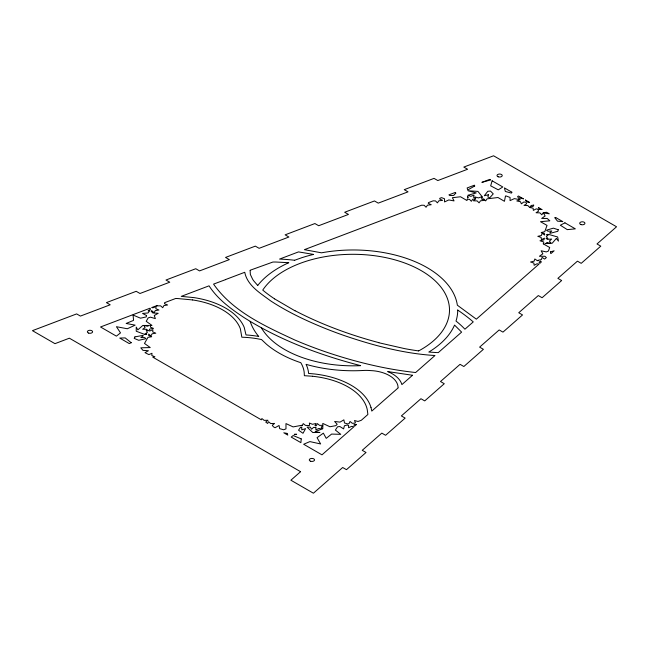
<?xml version="1.0" encoding="UTF-8"?>
<svg xmlns="http://www.w3.org/2000/svg" width="649" height="649" viewBox="0 0 649 649"><rect width="100%" height="100%" fill="white"/><g stroke="black" fill="none" stroke-linecap="round" stroke-linejoin="round"><path stroke-width="0.97" d="M250.116 270.438L250.36 274.503L252.664 279.313A63.853 36.863 0 0 0 253.873 281.033L257.734 285.471M294.654 260.249L301.436 257.831A3.683 2.125 0 0 1 302.653 257.434A104.302 60.219 0 0 1 313.581 254.416L298.499 251.901L279.581 259.073A109.77 63.375 0 0 1 294.646 260.273M225.398 279.622L244.746 272.288C247.31 285.56 260.436 293.234 270.455 300.747C287.004 311.601 304.941 320.144 323.218 327.64A357.94 206.658 0 0 0 343.816 335.411C373.297 345.471 403.775 353.624 434.976 355.522L415.628 372.526C386.082 369.338 357.047 362.304 328.873 352.951A360.844 208.329 0 0 1 294.808 339.995C265.165 326.22 232.861 311.715 213.562 284.116L225.617 279.605M250.165 270.235L272.896 262.042A64.324 37.139 0 0 1 275.703 262.018L288.773 262.707A103.881 59.976 0 0 0 257.71 285.471M437.426 352.594L438.278 352.618L461.609 332.118L454.543 325.092A105.179 60.73 0 0 1 446.131 338.007L444.216 340.044A103.718 59.878 0 0 1 428.802 352.058L436.696 352.569M312.583 376.258L304.365 375.69L304.178 372.25A62.961 36.352 0 0 0 301.209 363.416L300.779 362.694A103.994 60.041 0 0 1 279.192 353.129A105.227 60.755 0 0 1 266.463 344.221L261.523 339.565A64.997 37.528 0 0 0 243.773 337.285L241.842 337.212L240.365 328.824A65.646 37.902 0 0 0 192.623 299.935M192.623 299.943L180.097 298.775A22.009 12.704 0 0 0 175.652 298.491L164.578 302.685L164.497 303.7L167.62 304.998L163.905 305.582L162.721 307.707L160.611 305.841L156.758 305.849L157.334 305.436L151.752 307.553L152.937 307.813L156.044 306.498L155.857 308.721L158.981 310.027L155.265 310.611L154.089 312.729L151.98 310.863L150.966 310.863L152.726 312.923L158.202 313.289L154.267 315.511L155.354 318.627L150.471 317.15L148.159 317.905L146.228 321.328L151.996 325.449L150.527 325.449L150.39 327.12L153.513 328.426L149.797 329.011L148.808 330.779L149.789 330.99L152.896 329.676L152.71 331.899L155.833 333.205L152.117 333.789L150.933 335.906L148.702 334.04L148.589 335.452L151.712 336.75L147.996 337.334L144.476 343.451L150.243 347.564L140.784 347.815L142.958 350.355L148.426 350.72L144.995 352.658L148.881 354.597L151.988 353.283L151.801 355.506L154.933 356.804L152.775 357.145L261.304 419.806L261.888 418.564L264.143 420.365L267.996 420.26L265.717 422.053L267.664 423.481L268.491 421.728L270.738 423.537L274.592 423.432L272.312 425.225L273.31 426.734L275.046 427.74L279.038 425.484L279.67 428.64L283.605 429.768L285.982 428.875L285.974 423.578L293.113 426.912L301.842 425.265L301.428 425.882L302.215 425.736L303.229 423.586L305.484 425.395L309.029 425.517L309.646 425.249L309.354 423.034L312.526 424.3L316.095 423.456L314.984 425.59L315.455 425.906L316.347 425.736L317.361 423.594L319.616 425.395L322.804 425.306L322.796 423.424L329.935 426.758L335.866 425.639L337.172 424.308L334.616 421.485L340.019 422.118L343.873 419.846L344.505 423.002L347.613 423.894L349.04 423.627L350.046 421.485L352.302 423.286L354.516 423.229L355.409 422.686L354.5 420.52L357.98 421.477L361.266 420.317L367.813 414.557A10.846 6.263 0 0 0 367.715 413.251L367.245 409.6A66.92 38.64 0 0 0 312.583 376.266M418.637 350.914L418.524 350.898A173.664 100.262 0 0 1 404.505 348.602L378.789 342.737M143.956 325.449L147.469 326.22L149.278 325.449L142.821 325.449L137.815 329.887L136.249 327.104L136.233 331.233L144.078 334.194L145.668 334.543L146.836 334.048L144.97 334.048L147.388 332.312L146.179 330.203L148.021 330.609L146.504 329.27L142.65 329.27L145.068 327.542L143.875 325.449M295.003 310.814L274.559 298.864M371.001 407.434L371.78 411.068L398.299 387.761A2.174 1.249 0 0 1 398.072 387.266L397.869 385.636A29.854 17.231 0 0 0 373.483 370.774L368.746 370.465A26.909 15.535 0 0 0 363.57 370.457A104.984 60.617 0 0 1 306.068 364.34A68.664 39.638 0 0 1 308.583 373.435L314.854 374.002A71.171 41.09 0 0 1 370.977 407.442M457.691 310.06A209.611 121.014 0 0 1 473.251 321.896L464.919 329.205A120.438 69.532 0 0 0 456.012 321.068A105.414 60.86 0 0 0 457.723 310.044M418.654 350.914A96.587 55.765 0 0 0 406.996 263.859A96.587 55.765 0 0 0 262.74 290.095L265.449 292.301A174.711 100.871 0 0 0 274.568 298.856M261.36 327.802A96.587 55.765 0 0 0 360.625 365.647C319.868 355.068 279.776 340.149 244.056 317.588C230.93 308.892 217.691 299.254 209.051 285.828L181.258 296.366L194.205 297.64A69.857 40.335 0 0 1 244.227 327.445L246.003 334.941A68.721 39.678 0 0 1 258.675 336.425M258.683 336.417A103.743 59.895 0 0 1 250.173 321.401M378.862 342.648A332.02 191.69 0 0 1 295.117 310.741M301.769 427.634L301.761 429.857L305.598 428.624L302.994 433.289L298.556 430.214L300.568 427.18L301.769 427.634M315.901 427.634L315.893 429.865L318.894 428.47L321.945 429.046L315.114 431.609L319.933 432.518L312.786 432.526L307.058 427.083L310.327 427.123L311.593 429.224L313.621 427.334L315.901 427.634M348.594 425.533L348.578 427.756L351.588 426.361L353.892 426.799L321.985 454.844L303.643 444.249L309.914 441.604L320.638 443.957L317.061 437.669L323.356 433.151L326.228 438.359L331.615 434.076L340.782 434.343L335.379 430.06L337.561 426.774L339.898 426.547L343.621 428.884L344.424 425.736L347.207 425.006L348.594 425.533M520.06 197.556L520.019 199.778L516.766 200.971L520.425 201.677L521.39 203.835L523.678 202.05L525.893 202.123L526.623 203.786L524.011 205.425L527.856 205.571L529.738 207.51L533.105 208.167L533.356 210.39L536.188 208.881L537.656 209.092L538.605 211.103L536.033 212.758L539.887 212.864L541.826 214.787L543.197 212.71L546.636 212.28L549.265 213.797L543.432 212.945L545.128 215.971L541.664 218.445L547.172 218.445L549.841 220.814L540.487 221.69L547.034 225.406L544.754 231.709L541.177 232.537L544.535 233.624L544.698 235.027L542.118 233.324L541.363 235.506L537.786 236.333L541.152 237.42L541.404 239.635L544.487 238.159L543.903 239.862L539.96 240.771L543.667 241.963L543.87 243.732L543.132 243.781L549.687 247.488L548.446 251.017L546.296 251.917L541.161 250.782L542.856 253.8L539.392 256.274L544.9 256.274L546.385 257.596L544.584 259.089L542.118 257.377L541.363 259.559L537.786 260.387L538.483 260.614L537.323 260.695L534.857 258.983L534.111 261.166L530.525 261.993L533.892 263.08L534.143 265.295L536.974 263.786L539.011 264.086L476.342 319.162L457.358 305.208A104.205 60.162 0 0 0 439.771 276.49A105.268 60.771 0 0 0 427.042 267.583A104.594 60.389 0 0 0 321.49 252.818L304.381 249.67L421.647 205.198L424.162 205.295L426.044 207.242L427.48 205.173L431.252 204.735L428.291 203.315L428.437 202.626L433.167 200.833L435.528 200.922L437.41 202.861L438.838 200.801L442.618 200.363L439.657 198.943L439.787 198.318L441.563 197.645L444.533 198.756L444.533 201.936L448.808 199.933L454.049 200.914L452.369 197.71L460.539 196.761L466.972 200.541L467.223 199.251L469.47 199.34L471.352 201.279L472.78 199.211L475.839 198.862L473.348 200.776L477.193 200.922L479.076 202.861L480.503 200.801L484.284 200.363L481.339 198.87L483.773 198.967L485.647 200.906L487.083 198.845L498.002 197.523L504.435 201.304L505.474 196.039L505.944 195.909L510.057 197.45L510.057 200.622L514.341 198.626L519.573 199.608L517.602 196.639L518.421 195.99L523.451 198.894L520.06 197.556M301.225 438.894L300.901 442.667L291.214 437.077L293.153 435.536L301.225 438.894M550.587 251.861L550.466 253.224L551.074 253.483L554.124 250.798L550.587 251.861M467.775 196.485L467.458 198.042L468.237 197.556L467.775 196.485M468.01 195.276L470.793 196.331L474.054 195.146L473.6 197.353L475.603 198.318L475.019 196.988L478.516 197.921L481.777 196.728L481.558 197.799L482.54 197.182L477.932 191.398L468.034 190.757L476.228 192.915L468.01 195.276M488.356 194.773L487.902 196.988L489.679 197.84L493.248 193.881L490.482 191.057L487.805 191.285L484.3 195.747L488.356 194.773M558.237 229.746L557.84 231.287L550.109 233.316L549.744 232.853L551.796 230.971L547.967 231.239L546.49 230.208L553.346 228.148L558.237 229.746M492.129 180.803L490.676 185.833L498.27 189.841L502.813 186.977L492.129 180.803M146.593 315.576L146.195 316.923L140.5 318.188L133.077 315.065L133.556 320.363L126.125 323.47L135.146 325.133L127.334 328.759L116.431 326.698L120.511 332.888L116.39 336.141L100.522 326.982L150.008 308.218L150.536 309.135L148.118 310.871L149.643 310.871L147.988 312.964L142.537 313.426L146.593 315.576M533.697 205.157L533.316 206.252L530.087 206.999L531.166 205.449L533.697 205.157M511.85 192.193L511.436 193.086L505.344 191.479L504.419 187.902L511.85 192.193M134.919 336.888L134.205 338.397L138.748 340.303L145.968 338.705L144.703 337.594L140.849 337.602L143.267 335.866L142.991 335.387L134.919 336.888M525.495 200.07L527.418 202.099L529.568 202.423L525.495 200.07M556.347 238.434L552.25 243.172L551.09 243.253L549.387 241.12L551.65 239.051L547.44 239.343L546.077 238.394L547.967 238.67L546.353 236.65L548.413 234.768L546.563 234.897L547.618 234.33L549.265 234.573L557.653 236.99L558.448 241.095L556.347 238.434M455.785 193.11L453.7 195.43L449.806 195.544L448.938 194.854L455.176 192.485L455.785 193.11M540.309 261.198L539.1 262.31L539.895 263.307L541.225 262.139L541.152 261.474L540.309 261.198M300.584 471.693L290.89 480.211L313.41 493.216L342.68 467.499L346.461 469.681L366.02 452.491L362.239 450.309L381.807 433.11L385.587 435.292L405.146 418.102L401.366 415.92L420.933 398.721L424.714 400.904L444.273 383.705L440.493 381.531L460.06 364.332L463.84 366.515L483.4 349.316L479.619 347.134L499.186 329.943L502.967 332.126L522.526 314.927L518.746 312.745L538.313 295.555L542.093 297.737L561.653 280.538L557.872 278.356L577.44 261.158L581.22 263.34L600.779 246.149L596.999 243.967L616.55 226.777L493.581 155.784L463.816 167.069L467.596 169.251L437.815 180.552L434.035 178.37L404.254 189.662L408.034 191.844L378.245 203.137L374.465 200.955L344.684 212.255L348.464 214.43L318.683 225.73L314.903 223.548L285.122 234.841L288.894 237.023L259.113 248.316L255.333 246.133L225.552 257.434L229.332 259.616L199.551 270.909L195.771 268.727L165.982 280.019L169.762 282.201L139.981 293.494L136.201 291.312L106.42 302.612L110.2 304.795L80.419 316.087L76.639 313.905L32.45 330.657L54.97 343.662L69.37 338.194L300.584 471.693M356.536 424.47L354.638 426.142L353.875 424.973L354.622 424.381L356.536 424.47M412.513 375.268L401.893 384.597A34.137 19.713 0 0 0 387.696 371.569L412.513 375.268M294.792 434.23L294.257 434.652L296.634 434.278L294.792 434.23M322.804 425.809L321.182 427.083L322.375 428.884L322.804 428.721L322.804 425.809M474.703 186.003L467.694 189.995L467.158 187.942L474.411 185.192L474.703 186.003M547.058 242.742L545.395 243.626L550.709 243.278L547.058 242.742M564.914 222.826L560.347 225.244L567.283 229.632L575.355 228.854L564.914 222.826M131.22 342.721L129.232 343.556L119.724 338.064L125.2 337.91L131.22 342.721M489.687 179.4L481.882 182.361L490.62 179.935L489.687 179.4M541.907 209.546L538.792 209.262L539.919 209.424L538.402 207.526L541.907 209.546M555.674 217.496L554.725 217.642L557.499 221.163L562.821 221.625L555.674 217.496M287.02 433.402L283.808 432.802L287.815 435.114L287.02 433.402M310.611 461.236A2.62 1.509 0 0 0 314.538 459.93A2.62 1.509 0 0 0 310.611 458.616A2.62 1.509 0 0 0 310.611 461.236M88.678 333.099A2.62 1.509 0 0 0 92.596 331.793A2.62 1.509 0 0 0 88.678 330.479A2.62 1.509 0 0 0 88.678 333.099M580.855 224.546A2.62 1.509 0 0 0 584.927 223.402A2.62 1.509 0 0 0 581.179 221.934A2.62 1.509 0 0 0 580.855 224.546M498.148 176.796A2.62 1.509 0 0 0 502.229 175.652A2.62 1.509 0 0 0 498.473 174.192A2.62 1.509 0 0 0 498.148 176.796"/></g></svg>
